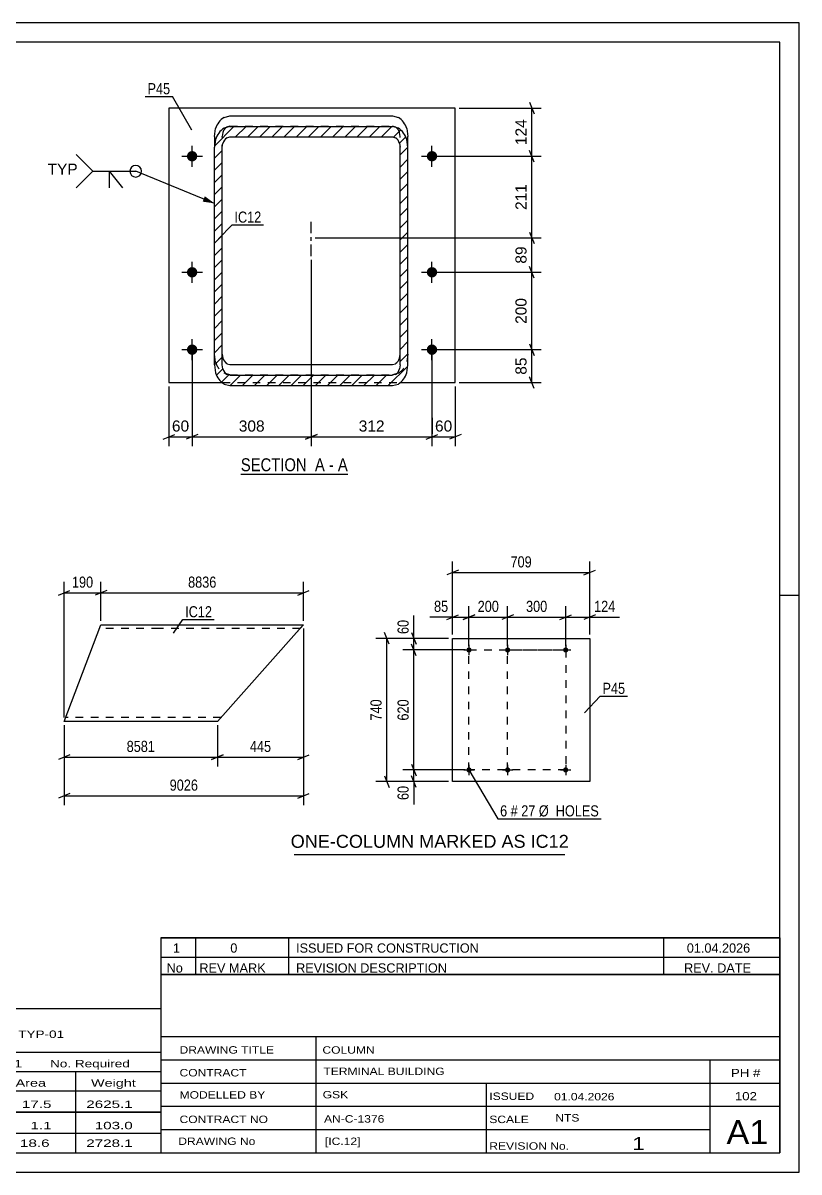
# Model space of a CAD drawing. Header units: millimetres. Extents: x 0 to 420, y 0 to 297.
# Drawn here: x 219.4 to 420, y 0 to 297 of the extents above; entities that cross this region are included whole.
import ezdxf

# ---------------------------------------------------------------- set-up
doc = ezdxf.new("R2010")
doc.units = ezdxf.units.MM
doc.linetypes.add('DXK_LINE_DOT2', pattern=[3.9198, 1.9599, -1.9599])
doc.linetypes.add('DXK_LINE_DOT3', pattern=[5.9187, 2.979, -0.9799, 0.9799, -0.9799])
doc.styles.add('Arial', font='ARIAL.TTF', dxfattribs={"height": 0.2})
doc.styles.add('Arial Narrow', font='ARIALN.TTF', dxfattribs={"height": 0.2})

# ---------------------------------------------------------------- blocks, each defined once
blk = doc.blocks.new('Unknown-762328305-1128')
at = {"color": 5, "linetype": 'Continuous'}
for p, q in [((420, 297), (0, 297)), ((420, 0), (420, 297)), ((415, 292), (5, 292)), ((415, 5), (415, 292)), ((420, 149), (415, 149)), ((5, 5), (415, 5)), ((0, 0), (420, 0))]:
    blk.add_line(p, q, dxfattribs=at)
blk = doc.blocks.new('Unknown-762328305-17 - 3203')
at = {"color": 6, "linetype": 'Continuous'}
blk.add_line((275.72, 180.39), (303.36, 180.39), dxfattribs=at)
at = {"color": 0, "linetype": 'Continuous'}
blk.add_wipeout([(293.82, 181.14), (293.82, 184.64), (275.72, 184.64), (275.72, 181.14)], dxfattribs=at)
at = {"color": 7, "linetype": 'Continuous', "style": 'Arial Narrow'}
blk.add_text('SECTION ', height=3.34, dxfattribs=at).set_placement((275.72, 181.14))
at = {"color": 0, "linetype": 'Continuous'}
blk.add_wipeout([(297.43, 181.14), (297.43, 184.64), (294.87, 184.64), (294.87, 181.14)], dxfattribs=at)
blk.add_wipeout([(299.76, 181.14), (299.76, 184.64), (298.48, 184.64), (298.48, 181.14)], dxfattribs=at)
at = {"color": 7, "linetype": 'Continuous', "style": 'Arial Narrow'}
blk.add_text('A', height=3.34, dxfattribs=at).set_placement((294.87, 181.14))
at = {"color": 0, "linetype": 'Continuous'}
blk.add_wipeout([(303.36, 181.14), (303.36, 184.64), (300.81, 184.64), (300.81, 181.14)], dxfattribs=at)
at = {"color": 7, "linetype": 'Continuous', "style": 'Arial Narrow'}
for s, p in [('A', (300.81, 181.14)), ('-', (298.48, 181.14))]:
    blk.add_text(s, height=3.34, dxfattribs=at).set_placement(p)
blk = doc.blocks.new('Part-762328305-3672 - 3671')
at = {"color": 2, "linetype": 'Continuous'}
for p, q in [((330.44, 100.93), (330.44, 137.93)), ((330.44, 137.93), (365.91, 137.93)), ((365.91, 137.93), (365.91, 100.93)), ((365.91, 100.93), (330.44, 100.93))]:
    blk.add_line(p, q, dxfattribs=at)
blk = doc.blocks.new('Bolt-762328305-3673 - 3671')
at = {"linetype": 'Continuous'}
for points in [[(334.69, 135.61, -1), (334.69, 134.26, -1)], [(344.69, 135.61, -1), (344.69, 134.26, -1)], [(359.69, 135.61, -1), (359.69, 134.26, -1)]]:
    blk.add_hatch(color=1, dxfattribs=at).paths.add_polyline_path(points)
at = {"color": 1, "linetype": 'Continuous'}
for p, q in [((333.34, 134.93), (336.04, 134.93)), ((334.69, 136.28), (334.69, 133.58)), ((343.34, 134.93), (346.04, 134.93)), ((344.69, 136.28), (344.69, 133.58)), ((358.34, 134.93), (361.04, 134.93)), ((359.69, 136.28), (359.69, 133.58))]:
    blk.add_line(p, q, dxfattribs=at)
blk = doc.blocks.new('Bolt-762328305-3674 - 3671')
at = {"linetype": 'Continuous'}
for points in [[(334.69, 104.61, -1), (334.69, 103.26, -1)], [(344.69, 104.61, -1), (344.69, 103.26, -1)], [(359.69, 104.61, -1), (359.69, 103.26, -1)]]:
    blk.add_hatch(color=1, dxfattribs=at).paths.add_polyline_path(points)
at = {"color": 1, "linetype": 'Continuous'}
for p, q in [((334.69, 105.28), (334.69, 102.58)), ((344.69, 105.28), (344.69, 102.58)), ((359.69, 105.28), (359.69, 102.58)), ((333.34, 103.93), (336.04, 103.93)), ((343.34, 103.93), (346.04, 103.93)), ((358.34, 103.93), (361.04, 103.93))]:
    blk.add_line(p, q, dxfattribs=at)
blk = doc.blocks.new('Part-762328305-1737 - 1731')
at = {"color": 2, "linetype": 'Continuous'}
for p, q in [((230.06, 116.46), (239.57, 141.46)), ((239.57, 141.46), (254.57, 141.46)), ((254.67, 141.46), (291.92, 141.46)), ((290.14, 139.46), (291.92, 141.46)), ((290.14, 139.46), (269.67, 116.46)), ((254.57, 116.46), (230.06, 116.46)), ((269.67, 116.46), (254.67, 116.46))]:
    blk.add_line(p, q, dxfattribs=at)
at = {"color": 7, "linetype": 'DXK_LINE_DOT2'}
for p, q in [((254.57, 140.46), (239.19, 140.46)), ((291.03, 140.46), (254.67, 140.46)), ((291.79, 141.31), (290.14, 139.46)), ((254.57, 117.46), (230.44, 117.46)), ((270.56, 117.46), (254.67, 117.46))]:
    blk.add_line(p, q, dxfattribs=at)
blk = doc.blocks.new('Part-762328305-3205 - 3203')
at = {"linetype": 'Continuous'}
h = blk.add_hatch(dxfattribs=at)
h.set_pattern_fill('', scale=0.7, style=0, pattern_type=0)
h.set_pattern_definition([(45, (268.9088, 208.6294), (-1.571545, 1.571545), [])])
h.paths.add_polyline_path([(268.91, 264.86), (268.91, 208.63), (269.21, 206.58), (270.08, 204.84), (271.38, 203.68), (272.91, 203.27), (314.91, 203.27), (316.44, 203.68), (317.74, 204.84), (318.6, 206.58), (318.91, 208.63), (318.91, 264.86), (318.6, 266.91), (317.74, 268.64), (316.44, 269.8), (314.91, 270.21), (272.91, 270.21), (271.38, 269.8), (270.08, 268.64), (269.21, 266.91)])
h.paths.add_polyline_path([(271.49, 266.75), (272.14, 267.33), (272.91, 267.53), (314.91, 267.53), (315.67, 267.33), (316.32, 266.75), (316.76, 265.88), (316.91, 264.86), (316.91, 208.63), (316.76, 207.6), (316.32, 206.74), (315.67, 206.16), (314.91, 205.95), (272.91, 205.95), (272.14, 206.16), (271.49, 206.74), (271.06, 207.6), (270.91, 208.63), (270.91, 264.86), (271.06, 265.88)])
at = {"color": 2, "linetype": 'Continuous'}
for p, q in [((271.38, 272.59), (272.91, 273)), ((272.91, 273), (314.91, 273)), ((314.91, 273), (316.44, 272.59)), ((268.91, 267.64), (269.21, 269.69)), ((268.91, 267.64), (268.91, 264.86)), ((272.91, 270.21), (271.38, 269.8)), ((272.14, 267.33), (272.91, 267.53)), ((272.91, 270.21), (314.91, 270.21)), ((272.91, 267.53), (314.91, 267.53)), ((316.44, 269.8), (314.91, 270.21)), ((314.91, 267.53), (315.67, 267.33)), ((318.6, 269.69), (318.91, 267.64)), ((318.91, 264.86), (318.91, 267.64)), ((269.21, 266.91), (268.91, 264.86)), ((268.91, 208.63), (268.91, 264.86)), ((270.91, 264.86), (271.06, 265.88)), ((270.91, 208.63), (270.91, 264.86)), ((316.76, 265.88), (316.91, 264.86)), ((316.91, 208.63), (316.91, 264.86)), ((318.91, 264.86), (318.6, 266.91)), ((318.91, 208.63), (318.91, 264.86)), ((270.91, 211.41), (271.06, 210.39)), ((316.76, 210.39), (316.91, 211.41)), ((268.91, 208.63), (269.21, 206.58)), ((271.06, 207.6), (270.91, 208.63)), ((272.14, 208.94), (272.91, 208.74)), ((272.91, 208.74), (314.91, 208.74)), ((314.91, 208.74), (315.67, 208.94)), ((316.91, 208.63), (316.76, 207.6)), ((318.6, 206.58), (318.91, 208.63)), ((272.91, 205.95), (272.14, 206.16)), ((272.91, 205.95), (314.91, 205.95)), ((315.67, 206.16), (314.91, 205.95)), ((271.38, 203.68), (272.91, 203.27)), ((272.91, 203.27), (314.91, 203.27)), ((314.91, 203.27), (316.44, 203.68))]:
    blk.add_line(p, q, dxfattribs=at)
at = {"color": 7, "linetype": 'DXK_LINE_DOT2'}
for p, q in [((272.91, 270.32), (272.14, 270.11)), ((272.91, 270.32), (314.91, 270.32)), ((315.67, 270.11), (314.91, 270.32)), ((271.06, 268.67), (270.91, 267.64)), ((270.91, 208.63), (270.91, 267.64)), ((316.91, 267.64), (316.76, 268.67)), ((316.91, 208.63), (316.91, 267.64)), ((268.91, 208.63), (268.91, 264.86)), ((318.91, 208.63), (318.91, 264.86)), ((269.21, 209.36), (268.91, 211.41)), ((318.91, 211.41), (318.6, 209.36)), ((272.91, 206.06), (271.38, 206.47)), ((272.91, 206.06), (314.91, 206.06)), ((316.44, 206.47), (314.91, 206.06))]:
    blk.add_line(p, q, dxfattribs=at)
at = {"color": 7, "linetype": 'DXK_LINE_DOT3'}
blk.add_line((293.91, 236.74), (293.91, 246.18), dxfattribs=at)
at = {"color": 2, "linetype": 'Continuous'}
for centre, radius, start, end in [((273.94, 268.41), 4.9, 121.5791, 164.9041), ((313.87, 268.41), 4.9, 15.0959, 58.4209), ((273.94, 265.63), 4.9, 121.5791, 164.9041), ((273.43, 265.24), 2.45, 121.5791, 164.9041), ((314.39, 265.24), 2.45, 15.0959, 58.4209), ((313.87, 265.63), 4.9, 15.0959, 58.4209), ((273.43, 211.03), 2.45, 195.0959, 238.4209), ((314.39, 211.03), 2.45, 301.5791, 344.9041), ((273.94, 207.86), 4.9, 195.0959, 238.4209), ((273.43, 208.24), 2.45, 195.0959, 238.4209), ((314.39, 208.24), 2.45, 301.5791, 344.9041), ((313.87, 207.86), 4.9, 301.5791, 344.9041)]:
    blk.add_arc(centre, radius, start, end, dxfattribs=at)
at = {"color": 7, "linetype": 'DXK_LINE_DOT2'}
for centre, radius, start, end in [((273.43, 268.03), 2.45, 121.5791, 164.9041), ((314.39, 268.03), 2.45, 15.0959, 58.4209), ((273.94, 210.64), 4.9, 195.0959, 238.4209), ((313.87, 210.64), 4.9, 301.5791, 344.9041)]:
    blk.add_arc(centre, radius, start, end, dxfattribs=at)
blk = doc.blocks.new('Part-762328305-3204 - 3203')
at = {"color": 2, "linetype": 'Continuous'}
for p, q in [((331.13, 275), (257.13, 275)), ((257.13, 275), (257.13, 204.06)), ((331.13, 204.06), (331.13, 275)), ((257.13, 204.06), (270.96, 204.06)), ((316.86, 204.06), (331.13, 204.06))]:
    blk.add_line(p, q, dxfattribs=at)
at = {"color": 7, "linetype": 'DXK_LINE_DOT2'}
blk.add_line((270.96, 204.06), (316.86, 204.06), dxfattribs=at)
blk = doc.blocks.new('Bolt-762328305-3206 - 3203')
at = {"linetype": 'Continuous'}
for points in [[(261.78, 262.56, -1), (264.48, 262.56, -1)], [(261.78, 232.56, -1), (264.48, 232.56, -1)], [(261.78, 212.56, -1), (264.48, 212.56, -1)]]:
    blk.add_hatch(color=1, dxfattribs=at).paths.add_polyline_path(points)
at = {"color": 1, "linetype": 'Continuous'}
for p, q in [((263.13, 259.86), (263.13, 265.26)), ((260.43, 262.56), (265.83, 262.56)), ((263.13, 229.86), (263.13, 235.26)), ((260.43, 232.56), (265.83, 232.56)), ((263.13, 209.86), (263.13, 215.26)), ((260.43, 212.56), (265.83, 212.56))]:
    blk.add_line(p, q, dxfattribs=at)
blk = doc.blocks.new('Bolt-762328305-3207 - 3203')
at = {"linetype": 'Continuous'}
for points in [[(323.78, 262.56, -1), (326.48, 262.56, -1)], [(323.78, 232.56, -1), (326.48, 232.56, -1)], [(323.78, 212.56, -1), (326.48, 212.56, -1)]]:
    blk.add_hatch(color=1, dxfattribs=at).paths.add_polyline_path(points)
at = {"color": 1, "linetype": 'Continuous'}
for p, q in [((325.13, 259.86), (325.13, 265.26)), ((322.43, 262.56), (327.83, 262.56)), ((325.13, 229.86), (325.13, 235.26)), ((322.43, 232.56), (327.83, 232.56)), ((325.13, 209.86), (325.13, 215.26)), ((322.43, 212.56), (327.83, 212.56))]:
    blk.add_line(p, q, dxfattribs=at)
blk = doc.blocks.new('Rectangle-762328305-3939 - 3671')
at = {"color": 1, "linetype": 'DXK_LINE_DOT2'}
blk.add_lwpolyline([(334.69, 134.93), (359.69, 134.93), (359.69, 103.93), (334.69, 103.93), (334.69, 134.93)], close=True, dxfattribs=at)
blk = doc.blocks.new('Rectangle-762328305-3958 - 3671')
at = {"color": 1, "linetype": 'DXK_LINE_DOT2'}
blk.add_lwpolyline([(344.69, 134.93), (359.69, 134.93), (359.69, 103.93), (344.69, 103.93), (344.69, 134.93)], close=True, dxfattribs=at)
blk = doc.blocks.new('StraightDimension-762328305-3678 - 3671')
at = {"color": 7, "linetype": 'Continuous'}
for p, q in [((329.44, 137.93), (317.59, 137.93)), ((319.84, 139.43), (321.04, 136.43)), ((320.44, 134.93), (320.44, 137.93)), ((333.69, 134.93), (317.59, 134.93)), ((321.04, 133.43), (319.84, 136.43))]:
    blk.add_line(p, q, dxfattribs=at)
at = {"color": 0}
blk.add_wipeout([(319.69, 143.31), (315.49, 143.31), (315.49, 138.46), (319.69, 138.46)], dxfattribs=at)
at = {"color": 7, "linetype": 'Continuous'}
blk.add_line((320.44, 137.93), (320.44, 143.84), dxfattribs=at)
blk.add_line((320.44, 137.93), (320.44, 143.84), dxfattribs=at)
at = {"color": 3, "style": 'Arial Narrow'}
blk.add_text('60', height=2.863, rotation=90.0002, dxfattribs=at).set_placement((319.09, 139.06))
blk = doc.blocks.new('StraightDimension-762328305-3679 - 3671')
at = {"color": 7, "linetype": 'Continuous'}
for p, q in [((333.69, 134.93), (317.59, 134.93)), ((321.04, 133.43), (319.84, 136.43)), ((320.44, 103.93), (320.44, 134.93)), ((319.84, 105.43), (321.04, 102.43)), ((333.69, 103.93), (317.59, 103.93))]:
    blk.add_line(p, q, dxfattribs=at)
at = {"color": 0}
blk.add_wipeout([(319.69, 122.77), (315.49, 122.77), (315.49, 116.09), (319.69, 116.09)], dxfattribs=at)
at = {"color": 3, "style": 'Arial Narrow'}
blk.add_text('620', height=2.863, rotation=90.0002, dxfattribs=at).set_placement((319.09, 116.69))
blk = doc.blocks.new('StraightDimension-762328305-3680 - 3671')
at = {"color": 7, "linetype": 'Continuous'}
for p, q in [((319.84, 105.43), (321.04, 102.43)), ((333.69, 103.93), (317.59, 103.93)), ((321.04, 99.43), (319.84, 102.43)), ((320.44, 100.93), (320.44, 103.93)), ((329.44, 100.93), (317.59, 100.93))]:
    blk.add_line(p, q, dxfattribs=at)
at = {"color": 0}
blk.add_wipeout([(319.69, 100.41), (315.49, 100.41), (315.49, 95.55), (319.69, 95.55)], dxfattribs=at)
at = {"color": 7, "linetype": 'Continuous'}
blk.add_line((320.44, 100.93), (320.44, 95.02), dxfattribs=at)
blk.add_line((320.44, 100.93), (320.44, 95.02), dxfattribs=at)
at = {"color": 3, "style": 'Arial Narrow'}
blk.add_text('60', height=2.863, rotation=90.0002, dxfattribs=at).set_placement((319.09, 96.15))
blk = doc.blocks.new('StraightDimension-762328305-3690 - 3671')
at = {"color": 7, "linetype": 'Continuous'}
for p, q in [((329.44, 137.93), (310.59, 137.93)), ((314.04, 136.43), (312.84, 139.43)), ((313.44, 100.93), (313.44, 137.93)), ((312.84, 102.43), (314.04, 99.43)), ((329.44, 100.93), (310.59, 100.93))]:
    blk.add_line(p, q, dxfattribs=at)
at = {"color": 0}
blk.add_wipeout([(312.69, 122.77), (308.49, 122.77), (308.49, 116.09), (312.69, 116.09)], dxfattribs=at)
at = {"color": 3, "style": 'Arial Narrow'}
blk.add_text('740', height=2.863, rotation=90.0002, dxfattribs=at).set_placement((312.09, 116.69))
blk = doc.blocks.new('StraightDimension-762328305-3716 - 3671')
at = {"color": 7, "linetype": 'Continuous'}
for p, q in [((330.44, 138.93), (330.44, 157.78)), ((365.91, 138.93), (365.91, 157.78)), ((331.94, 155.53), (328.94, 154.33)), ((330.44, 154.93), (365.91, 154.93)), ((364.41, 154.33), (367.41, 155.53))]:
    blk.add_line(p, q, dxfattribs=at)
at = {"color": 0}
blk.add_wipeout([(351.51, 155.68), (351.51, 159.88), (344.83, 159.88), (344.83, 155.68)], dxfattribs=at)
at = {"color": 3, "style": 'Arial Narrow'}
blk.add_text('709', height=2.863, dxfattribs=at).set_placement((345.43, 156.28))
blk = doc.blocks.new('StraightDimension-762328305-3909 - 3671')
at = {"color": 7, "linetype": 'Continuous'}
for p, q in [((359.69, 135.93), (359.69, 146.28)), ((365.91, 138.93), (365.91, 146.28)), ((358.19, 142.83), (361.19, 144.03)), ((359.69, 143.43), (365.91, 143.43)), ((367.41, 144.03), (364.41, 142.83))]:
    blk.add_line(p, q, dxfattribs=at)
at = {"color": 0}
blk.add_wipeout([(373.11, 144.18), (373.11, 148.38), (366.43, 148.38), (366.43, 144.18)], dxfattribs=at)
at = {"color": 7, "linetype": 'Continuous'}
blk.add_line((365.91, 143.43), (373.64, 143.43), dxfattribs=at)
blk.add_line((365.91, 143.43), (373.64, 143.43), dxfattribs=at)
at = {"color": 3, "style": 'Arial Narrow'}
blk.add_text('124', height=2.863, dxfattribs=at).set_placement((367.03, 144.78))
blk = doc.blocks.new('StraightDimension-762328305-3910 - 3671')
at = {"color": 7, "linetype": 'Continuous'}
for p, q in [((344.69, 135.93), (344.69, 146.28)), ((359.69, 135.93), (359.69, 146.28)), ((346.19, 144.03), (343.19, 142.83)), ((344.69, 143.43), (359.69, 143.43)), ((358.19, 142.83), (361.19, 144.03))]:
    blk.add_line(p, q, dxfattribs=at)
at = {"color": 0}
blk.add_wipeout([(355.53, 144.18), (355.53, 148.38), (348.84, 148.38), (348.84, 144.18)], dxfattribs=at)
at = {"color": 3, "style": 'Arial Narrow'}
blk.add_text('300', height=2.863, dxfattribs=at).set_placement((349.44, 144.78))
blk = doc.blocks.new('StraightDimension-762328305-3911 - 3671')
at = {"color": 7, "linetype": 'Continuous'}
for p, q in [((334.69, 135.93), (334.69, 146.28)), ((344.69, 135.93), (344.69, 146.28)), ((333.19, 142.83), (336.19, 144.03)), ((334.69, 143.43), (344.69, 143.43)), ((346.19, 144.03), (343.19, 142.83))]:
    blk.add_line(p, q, dxfattribs=at)
at = {"color": 0}
blk.add_wipeout([(343.03, 144.18), (343.03, 148.38), (336.34, 148.38), (336.34, 144.18)], dxfattribs=at)
at = {"color": 3, "style": 'Arial Narrow'}
blk.add_text('200', height=2.863, dxfattribs=at).set_placement((336.94, 144.78))
blk = doc.blocks.new('StraightDimension-762328305-3912 - 3671')
at = {"color": 7, "linetype": 'Continuous'}
for p, q in [((330.44, 138.93), (330.44, 146.28)), ((334.69, 135.93), (334.69, 146.28)), ((328.94, 142.83), (331.94, 144.03)), ((330.44, 143.43), (334.69, 143.43)), ((336.19, 144.03), (333.19, 142.83))]:
    blk.add_line(p, q, dxfattribs=at)
at = {"color": 0}
blk.add_wipeout([(329.91, 144.18), (329.91, 148.38), (325.06, 148.38), (325.06, 144.18)], dxfattribs=at)
at = {"color": 7, "linetype": 'Continuous'}
blk.add_line((330.44, 143.43), (324.53, 143.43), dxfattribs=at)
blk.add_line((330.44, 143.43), (324.53, 143.43), dxfattribs=at)
at = {"color": 3, "style": 'Arial Narrow'}
blk.add_text('85', height=2.863, dxfattribs=at).set_placement((325.66, 144.78))
blk = doc.blocks.new('StraightDimension-762328305-1764 - 1731')
at = {"color": 7, "linetype": 'Continuous'}
for p, q in [((239.57, 142.46), (239.57, 152.54)), ((291.92, 142.46), (291.92, 152.54)), ((241.07, 150.29), (238.07, 149.09)), ((239.57, 149.69), (291.92, 149.69)), ((290.42, 149.09), (293.42, 150.29))]:
    blk.add_line(p, q, dxfattribs=at)
at = {"color": 0}
blk.add_wipeout([(270, 150.44), (270, 154.64), (261.49, 154.64), (261.49, 150.44)], dxfattribs=at)
at = {"color": 3, "style": 'Arial Narrow'}
blk.add_text('8836', height=2.863, dxfattribs=at).set_placement((262.09, 151.04))
blk = doc.blocks.new('StraightDimension-762328305-1740 - 1731')
at = {"color": 7, "linetype": 'Continuous'}
for p, q in [((291.92, 140.46), (291.92, 94.82)), ((230.06, 115.46), (230.06, 94.82)), ((231.56, 97.82), (228.56, 96.62)), ((230.06, 97.22), (291.92, 97.22)), ((290.42, 96.62), (293.42, 97.82))]:
    blk.add_line(p, q, dxfattribs=at)
at = {"color": 0}
blk.add_wipeout([(265.25, 97.97), (265.25, 102.17), (256.73, 102.17), (256.73, 97.97)], dxfattribs=at)
at = {"color": 3, "style": 'Arial Narrow'}
blk.add_text('9026', height=2.863, dxfattribs=at).set_placement((257.33, 98.57))
blk = doc.blocks.new('StraightDimension-762328305-1751 - 1731')
at = {"color": 7, "linetype": 'Continuous'}
for p, q in [((230.06, 117.46), (230.06, 152.54)), ((239.57, 142.46), (239.57, 152.54)), ((228.56, 149.09), (231.56, 150.29)), ((230.06, 149.69), (239.57, 149.69)), ((241.07, 150.29), (238.07, 149.09))]:
    blk.add_line(p, q, dxfattribs=at)
at = {"color": 0}
blk.add_wipeout([(238.16, 150.44), (238.16, 154.64), (231.47, 154.64), (231.47, 150.44)], dxfattribs=at)
at = {"color": 3, "style": 'Arial Narrow'}
blk.add_text('190', height=2.863, dxfattribs=at).set_placement((232.07, 151.04))
blk = doc.blocks.new('StraightDimension-762328305-1793 - 1731')
at = {"color": 7, "linetype": 'Continuous'}
for p, q in [((291.92, 140.46), (291.92, 104.83)), ((269.67, 115.46), (269.67, 104.83)), ((271.17, 107.83), (268.17, 106.63)), ((269.67, 107.23), (291.92, 107.23)), ((290.42, 106.63), (293.42, 107.83))]:
    blk.add_line(p, q, dxfattribs=at)
at = {"color": 0}
blk.add_wipeout([(284.14, 107.98), (284.14, 112.18), (277.46, 112.18), (277.46, 107.98)], dxfattribs=at)
at = {"color": 3, "style": 'Arial Narrow'}
blk.add_text('445', height=2.863, dxfattribs=at).set_placement((278.06, 108.58))
blk = doc.blocks.new('StraightDimension-762328305-1778 - 1731')
at = {"color": 7, "linetype": 'Continuous'}
for p, q in [((230.06, 115.46), (230.06, 104.83)), ((269.67, 115.46), (269.67, 104.83)), ((231.56, 107.83), (228.56, 106.63)), ((230.06, 107.23), (269.67, 107.23)), ((268.17, 106.63), (271.17, 107.83))]:
    blk.add_line(p, q, dxfattribs=at)
at = {"color": 0}
blk.add_wipeout([(254.12, 107.98), (254.12, 112.18), (245.61, 112.18), (245.61, 107.98)], dxfattribs=at)
at = {"color": 3, "style": 'Arial Narrow'}
blk.add_text('8581', height=2.863, dxfattribs=at).set_placement((246.21, 108.58))
blk = doc.blocks.new('StraightDimension-762328305-3341 - 3203')
at = {"color": 7, "linetype": 'Continuous'}
for p, q in [((350.32, 214.06), (351.52, 211.06)), ((326.13, 212.56), (353.32, 212.56)), ((350.92, 204.06), (350.92, 212.56)), ((351.52, 202.56), (350.32, 205.56)), ((332.13, 204.06), (353.32, 204.06))]:
    blk.add_line(p, q, dxfattribs=at)
at = {"color": 0}
blk.add_wipeout([(350.17, 211.13), (345.97, 211.13), (345.97, 205.48), (350.17, 205.48)], dxfattribs=at)
at = {"color": 3, "style": 'Arial'}
blk.add_text('85', height=2.865, rotation=90.0002, dxfattribs=at).set_placement((349.57, 206.08))
blk = doc.blocks.new('StraightDimension-762328305-3415 - 3203')
at = {"color": 7, "linetype": 'Continuous'}
for p, q in [((263.13, 211.56), (263.13, 187.64)), ((257.13, 203.06), (257.13, 187.64)), ((255.63, 189.44), (258.63, 190.64)), ((264.63, 190.64), (261.63, 189.44)), ((257.13, 190.04), (263.13, 190.04))]:
    blk.add_line(p, q, dxfattribs=at)
at = {"color": 0}
blk.add_wipeout([(262.96, 190.79), (262.96, 194.99), (257.31, 194.99), (257.31, 190.79)], dxfattribs=at)
at = {"color": 3, "style": 'Arial'}
blk.add_text('60', height=2.865, dxfattribs=at).set_placement((257.91, 191.39))
blk = doc.blocks.new('StraightDimension-762328305-3337 - 3203')
at = {"color": 7, "linetype": 'Continuous'}
for p, q in [((350.32, 276.5), (351.52, 273.5)), ((332.13, 275), (353.32, 275)), ((350.92, 262.56), (350.92, 275)), ((326.13, 262.56), (353.32, 262.56)), ((351.52, 261.06), (350.32, 264.06))]:
    blk.add_line(p, q, dxfattribs=at)
at = {"color": 0}
blk.add_wipeout([(350.17, 272.71), (345.97, 272.71), (345.97, 264.84), (350.17, 264.84)], dxfattribs=at)
at = {"color": 3, "style": 'Arial'}
blk.add_text('124', height=2.865, rotation=90.0002, dxfattribs=at).set_placement((349.57, 265.44))
blk = doc.blocks.new('StraightDimension-762328305-3338 - 3203')
at = {"color": 7, "linetype": 'Continuous'}
for p, q in [((326.13, 262.56), (353.32, 262.56)), ((351.52, 261.06), (350.32, 264.06)), ((350.92, 241.46), (350.92, 262.56)), ((294.91, 241.46), (353.32, 241.46)), ((350.32, 242.96), (351.52, 239.96))]:
    blk.add_line(p, q, dxfattribs=at)
at = {"color": 0}
blk.add_wipeout([(350.17, 255.94), (345.97, 255.94), (345.97, 248.07), (350.17, 248.07)], dxfattribs=at)
at = {"color": 3, "style": 'Arial'}
blk.add_text('211', height=2.865, rotation=90.0002, dxfattribs=at).set_placement((349.57, 248.67))
blk = doc.blocks.new('StraightDimension-762328305-3339 - 3203')
at = {"color": 7, "linetype": 'Continuous'}
for p, q in [((294.91, 241.46), (353.32, 241.46)), ((350.32, 242.96), (351.52, 239.96)), ((350.92, 232.56), (350.92, 241.46)), ((326.13, 232.56), (353.32, 232.56)), ((351.52, 231.06), (350.32, 234.06))]:
    blk.add_line(p, q, dxfattribs=at)
at = {"color": 0}
blk.add_wipeout([(350.17, 239.83), (345.97, 239.83), (345.97, 234.19), (350.17, 234.19)], dxfattribs=at)
at = {"color": 3, "style": 'Arial'}
blk.add_text('89', height=2.865, rotation=90.0002, dxfattribs=at).set_placement((349.57, 234.79))
blk = doc.blocks.new('StraightDimension-762328305-3340 - 3203')
at = {"color": 7, "linetype": 'Continuous'}
for p, q in [((326.13, 232.56), (353.32, 232.56)), ((351.52, 231.06), (350.32, 234.06)), ((350.92, 212.56), (350.92, 232.56)), ((350.32, 214.06), (351.52, 211.06)), ((326.13, 212.56), (353.32, 212.56))]:
    blk.add_line(p, q, dxfattribs=at)
at = {"color": 0}
blk.add_wipeout([(350.17, 226.49), (345.97, 226.49), (345.97, 218.62), (350.17, 218.62)], dxfattribs=at)
at = {"color": 3, "style": 'Arial'}
blk.add_text('200', height=2.865, rotation=90.0002, dxfattribs=at).set_placement((349.57, 219.22))
blk = doc.blocks.new('StraightDimension-762328305-3412 - 3203')
at = {"color": 7, "linetype": 'Continuous'}
for p, q in [((325.13, 211.56), (325.13, 187.64)), ((331.13, 203.06), (331.13, 187.64)), ((323.63, 189.44), (326.63, 190.64)), ((332.63, 190.64), (329.63, 189.44)), ((325.13, 190.04), (331.13, 190.04))]:
    blk.add_line(p, q, dxfattribs=at)
at = {"color": 0}
blk.add_wipeout([(330.96, 190.79), (330.96, 194.99), (325.31, 194.99), (325.31, 190.79)], dxfattribs=at)
at = {"color": 3, "style": 'Arial'}
blk.add_text('60', height=2.865, dxfattribs=at).set_placement((325.91, 191.39))
blk = doc.blocks.new('StraightDimension-762328305-3413 - 3203')
at = {"color": 7, "linetype": 'Continuous'}
for p, q in [((293.91, 235.74), (293.91, 187.64)), ((325.13, 211.56), (325.13, 187.64)), ((295.41, 190.64), (292.41, 189.44)), ((323.63, 189.44), (326.63, 190.64)), ((293.91, 190.04), (325.13, 190.04))]:
    blk.add_line(p, q, dxfattribs=at)
at = {"color": 0}
blk.add_wipeout([(313.46, 190.79), (313.46, 194.99), (305.59, 194.99), (305.59, 190.79)], dxfattribs=at)
at = {"color": 3, "style": 'Arial'}
blk.add_text('312', height=2.865, dxfattribs=at).set_placement((306.19, 191.39))
blk = doc.blocks.new('StraightDimension-762328305-3414 - 3203')
at = {"color": 7, "linetype": 'Continuous'}
for p, q in [((293.91, 235.74), (293.91, 187.64)), ((263.13, 211.56), (263.13, 187.64)), ((264.63, 190.64), (261.63, 189.44)), ((292.41, 189.44), (295.41, 190.64)), ((263.13, 190.04), (293.91, 190.04))]:
    blk.add_line(p, q, dxfattribs=at)
at = {"color": 0}
blk.add_wipeout([(282.46, 190.79), (282.46, 194.99), (274.59, 194.99), (274.59, 190.79)], dxfattribs=at)
at = {"color": 3, "style": 'Arial'}
blk.add_text('308', height=2.865, dxfattribs=at).set_placement((275.19, 191.39))
blk = doc.blocks.new('Mark-762328305-3719 - 3671')
at = {"color": 0}
blk.add_wipeout([(375.04, 123.59), (375.04, 126.59), (369.2, 126.59), (369.2, 123.59)], dxfattribs=at)
blk.add_wipeout([(375.04, 123.59), (375.04, 126.59), (369.2, 126.59), (369.2, 123.59)], dxfattribs=at)
at = {"color": 30, "linetype": 'Continuous'}
for p, q in [((364.53, 118.66), (368.6, 122.99)), ((368.6, 122.99), (375.64, 122.99))]:
    blk.add_line(p, q, dxfattribs=at)
at = {"color": 3, "style": 'Arial Narrow'}
blk.add_text('P45', height=2.863, dxfattribs=at).set_placement((369.2, 123.59))
blk = doc.blocks.new('MarkSet-762328305-4215 - 3671')
at = {"color": 0}
blk.add_wipeout([(344.57, 91.92), (344.57, 94.92), (342.74, 94.92), (342.74, 91.92)], dxfattribs=at)
blk.add_wipeout([(344.57, 91.92), (344.57, 94.92), (342.74, 94.92), (342.74, 91.92)], dxfattribs=at)
at = {"color": 7, "linetype": 'Continuous'}
blk.add_line((334.69, 103.93), (342.14, 91.32), dxfattribs=at)
at = {"color": 0}
blk.add_wipeout([(347.3, 91.92), (347.3, 94.92), (345.47, 94.92), (345.47, 91.92)], dxfattribs=at)
blk.add_wipeout([(347.3, 91.92), (347.3, 94.92), (345.47, 94.92), (345.47, 91.92)], dxfattribs=at)
at = {"color": 3, "style": 'Arial Narrow'}
blk.add_text('6', height=2.86, dxfattribs=at).set_placement((342.74, 91.92))
at = {"color": 0}
blk.add_wipeout([(351.85, 91.92), (351.85, 94.92), (348.2, 94.92), (348.2, 91.92)], dxfattribs=at)
blk.add_wipeout([(351.85, 91.92), (351.85, 94.92), (348.2, 94.92), (348.2, 91.92)], dxfattribs=at)
at = {"color": 3, "style": 'Arial Narrow'}
blk.add_text('#', height=2.86, dxfattribs=at).set_placement((345.47, 91.92))
at = {"color": 0}
blk.add_wipeout([(368.28, 91.92), (368.28, 94.92), (352.75, 94.92), (352.75, 91.92)], dxfattribs=at)
blk.add_wipeout([(368.28, 91.92), (368.28, 94.92), (352.75, 94.92), (352.75, 91.92)], dxfattribs=at)
at = {"color": 7, "linetype": 'Continuous'}
blk.add_line((342.14, 91.32), (368.88, 91.32), dxfattribs=at)
at = {"color": 3, "style": 'Arial Narrow'}
for s, p in [('27', (348.2, 91.92)), ('Ø  HOLES', (352.75, 91.92))]:
    blk.add_text(s, height=2.863, dxfattribs=at).set_placement(p)
blk = doc.blocks.new('Unknown-762328305-4348')
at = {"color": 7, "linetype": 'Continuous'}
for p, q in [((255, 60.55), (415, 60.55)), ((415, 60.55), (255, 60.55)), ((255, 60.55), (255, 55.55)), ((264, 60.55), (264, 55.55)), ((288, 60.55), (288, 55.55)), ((385, 60.55), (385, 55.55)), ((415, 60.55), (415, 55.55)), ((255, 55.55), (415, 55.55)), ((255, 55.55), (255, 51.05)), ((255, 55.55), (415, 55.55)), ((264, 55.55), (264, 51.05)), ((288, 55.55), (288, 51.05)), ((385, 55.55), (385, 51.05)), ((415, 55.55), (415, 51.05)), ((415, 51.05), (255, 51.05))]:
    blk.add_line(p, q, dxfattribs=at)
at = {"color": 7, "linetype": 'Continuous', "style": 'Arial Narrow'}
for s, height, width, p in [('1', 2.39, 1.196471, (258.16, 56.7)), ('0', 2.39, 1.196471, (273, 56.7)), ('ISSUED FOR CONSTRUCTION', 2.3861, 1.196471, (290, 56.7)), ('01.04.2026', 2.386, 1.196471, (391, 56.7)), ('No', 2.386, 1.2, (256.54, 51.55)), ('REV MARK', 2.386, 1.2, (265, 51.55)), ('REVISION DESCRIPTION', 2.3861, 1.2, (290, 51.55)), ('REV. DATE', 2.386, 1.2, (390.28, 51.55))]:
    blk.add_text(s, height=height, dxfattribs=dict(at, width=width)).set_placement(p)
blk = doc.blocks.new('Unknown-762328305-4347')
at = {"color": 7, "linetype": 'Continuous'}
for p, q in [((255, 51.05), (255, 5)), ((255, 51.05), (415, 51.05)), ((415, 51), (415, 5)), ((255, 35), (415, 35)), ((295.14, 35), (295.14, 5)), ((255, 29), (415, 29)), ((397, 5.05), (397, 29.05)), ((255, 23), (415, 23)), ((339.14, 23), (339.14, 5)), ((255, 17), (415, 17)), ((255, 11), (397, 11)), ((255, 5), (415, 5))]:
    blk.add_line(p, q, dxfattribs=at)
at = {"color": 7, "style": 'Arial Narrow'}
for s, height, width, p in [('DRAWING TITLE', 1.9089, 1.425378, (259.88, 30.61)), ('COLUMN', 1.909, 1.425378, (296.81, 30.59)), ('TERMINAL BUILDING', 1.9089, 1.425378, (297.06, 25.07)), ('CONTRACT', 1.909, 1.425378, (259.88, 24.71)), ('MODELLED BY', 1.9089, 1.425378, (259.88, 18.98)), ('GSK', 1.909, 1.425378, (296.88, 19.04)), ('ISSUED', 1.909, 1.425378, (339.94, 18.64)), ('01.04.2026', 1.909, 1.425378, (356.69, 18.52)), ('CONTRACT NO', 1.9089, 1.425378, (259.88, 12.66)), ('AN-C-1376', 1.909, 1.425378, (297.23, 12.78)), ('SCALE', 1.909, 1.425378, (339.94, 12.65)), ('A1', 6.204, 1.25, (401.24, 7.2)), ('DRAWING No', 1.909, 1.425378, (259.56, 7)), ('[IC.12]', 1.909, 1.425378, (297.46, 6.99)), ('1', 3.34, 1.5, (376.91, 5.68)), ('REVISION No.', 1.9089, 1.425378, (339.94, 5.77))]:
    blk.add_text(s, height=height, dxfattribs=dict(at, width=width)).set_placement(p)
at = {"color": 7, "linetype": 'Continuous', "style": 'Arial Narrow'}
for s, height, width, p in [('PH #', 2.1, 1.42538, (402.4, 24.55)), ('102', 2.1, 1.42538, (403.41, 18.55)), ('NTS', 1.909, 1.425378, (357, 13.05))]:
    blk.add_text(s, height=height, dxfattribs=dict(at, width=width)).set_placement(p)
blk = doc.blocks.new('Unknown-762328305-4349')
at = {"color": 7, "linetype": 'Continuous'}
for p, q in [((95, 42.25), (255, 42.25)), ((95, 31), (95, 42.25)), ((255, 42.25), (255, 31)), ((95, 31), (255, 31)), ((95, 31), (95, 26)), ((255, 31), (255, 26)), ((95, 26), (255, 26)), ((95, 26), (95, 21)), ((119, 26), (119, 21)), ((154.5, 26), (154.5, 21)), ((180.5, 26), (180.5, 21)), ((193.5, 26), (193.5, 21)), ((211, 26), (211, 21)), ((233, 26), (233, 21)), ((255, 26), (255, 21)), ((95, 21), (255, 21)), ((95, 20.95), (95, 15.55)), ((95, 20.95), (255, 20.95)), ((119, 21), (119, 15.5)), ((154.5, 21), (154.5, 15.5)), ((180.5, 21), (180.5, 15.5)), ((193.5, 21), (193.5, 15.5)), ((211, 21), (211, 15.5)), ((233, 21), (233, 15.5)), ((255, 20.95), (255, 15.55)), ((95, 15.55), (255, 15.55)), ((95, 15.45), (95, 10.05)), ((95, 15.45), (255, 15.45)), ((119, 15.5), (119, 10)), ((154.5, 15.5), (154.5, 10)), ((180.5, 15.5), (180.5, 10)), ((193.5, 15.5), (193.5, 10)), ((211, 15.5), (211, 10)), ((233, 15.5), (233, 10)), ((255, 15.45), (255, 10.05)), ((95, 10.05), (255, 10.05)), ((95, 10), (255, 10)), ((95, 10), (95, 5)), ((211, 10), (211, 5)), ((233, 10), (233, 5)), ((255, 10), (255, 5)), ((95, 5), (255, 5))]:
    blk.add_line(p, q, dxfattribs=at)
at = {"color": 7, "style": 'Arial Narrow'}
for s, height, width, p in [('GENERAL NOTES & WELD DETAILS :', 2.8633, 1.4, (96.15, 34.56)), ('REFER TYP DRAWING TYP-01', 1.9089, 1.6, (179.7, 34.66)), ("MATERIAL LIST FOR ASSEMBLY MK'D", 1.9089, 1.6, (96.15, 27.06)), ('IC12', 1.909, 1.794707, (190.65, 26.97)), ('1', 1.91, 1.794707, (217.08, 27.06)), ('No. Required', 1.9089, 1.6, (226.41, 27.06)), ('Mark', 1.909, 1.7, (96.34, 22)), ('Profile', 1.909, 1.7, (129.41, 22)), ('Material', 1.909, 1.7, (159.54, 22.06)), ('No.', 1.909, 1.7, (184.5, 22.06)), ('Length', 1.909, 1.7, (195, 22.06)), ('Area', 1.909, 1.7, (217.5, 22.06)), ('Weight', 1.909, 1.7, (237, 22.06))]:
    blk.add_text(s, height=height, dxfattribs=dict(at, width=width)).set_placement(p)
at = {"color": 7, "linetype": 'Continuous', "style": 'Arial Narrow'}
for s, height, width, p in [('IC12', 1.909, 1.794707, (96.5, 16.56)), ('SHS500*20', 1.909, 1.794707, (121, 16.56)), ('E350', 1.909, 1.794707, (160.74, 16.56)), ('1', 1.91, 1.794707, (184.86, 16.56)), ('9026', 1.909, 1.794707, (197.58, 16.56)), ('17.5', 1.909, 1.794707, (219.13, 16.56)), ('2625.1', 1.909, 1.794707, (235.77, 16.56)), ('P45', 1.909, 1.794707, (96.5, 11.06)), ('PL25*709', 1.909, 1.794707, (121, 11.06)), ('E350', 1.909, 1.794707, (160.74, 11.06)), ('1', 1.91, 1.794707, (184.86, 11.06)), ('740', 1.909, 1.794707, (199.77, 11.06)), ('1.1', 1.909, 1.794707, (221.32, 11.06)), ('103.0', 1.909, 1.794707, (237.96, 11.06)), ('Total', 1.909, 1.7, (197.33, 6.5)), ('18.6', 1.909, 1.794707, (218.64, 6.5)), ('2728.1', 1.909, 1.794707, (235.77, 6.5))]:
    blk.add_text(s, height=height, dxfattribs=dict(at, width=width)).set_placement(p)
blk = doc.blocks.new('Unknown-762328305-4350')
at = {"color": 7, "linetype": 'Continuous'}
blk.add_line((289.5, 82.05), (359.5, 82.05), dxfattribs=at)
at = {"color": 7, "style": 'Arial'}
blk.add_text('ONE-COLUMN MARKED AS IC12', height=3.3428, dxfattribs=at).set_placement((288.61, 83.8))
blk = doc.blocks.new('Mark-762328305-1733 - 1731')
at = {"color": 0}
blk.add_wipeout([(268.27, 143.39), (268.27, 146.39), (261.33, 146.39), (261.33, 143.39)], dxfattribs=at)
blk.add_wipeout([(268.27, 143.39), (268.27, 146.39), (261.33, 146.39), (261.33, 143.39)], dxfattribs=at)
at = {"color": 30, "linetype": 'Continuous'}
for p, q in [((258.32, 139.32), (260.73, 142.79)), ((260.73, 142.79), (268.87, 142.79))]:
    blk.add_line(p, q, dxfattribs=at)
at = {"color": 3, "style": 'Arial Narrow'}
blk.add_text('IC12', height=2.863, dxfattribs=at).set_placement((261.33, 143.39))
blk = doc.blocks.new('Mark-762328305-3509 - 3203')
at = {"color": 0}
blk.add_wipeout([(281.01, 245.39), (281.01, 248.39), (274.07, 248.39), (274.07, 245.39)], dxfattribs=at)
blk.add_wipeout([(281.01, 245.39), (281.01, 248.39), (274.07, 248.39), (274.07, 245.39)], dxfattribs=at)
at = {"color": 30, "linetype": 'Continuous'}
for p, q in [((269.93, 241.25), (273.47, 244.79)), ((273.47, 244.79), (281.61, 244.79))]:
    blk.add_line(p, q, dxfattribs=at)
at = {"color": 3, "style": 'Arial Narrow'}
blk.add_text('IC12', height=2.863, dxfattribs=at).set_placement((274.07, 245.39))
blk = doc.blocks.new('Mark-762328305-3506 - 3203')
at = {"color": 0}
blk.add_wipeout([(257.45, 278.59), (257.45, 281.59), (251.6, 281.59), (251.6, 278.59)], dxfattribs=at)
blk.add_wipeout([(257.45, 278.59), (257.45, 281.59), (251.6, 281.59), (251.6, 278.59)], dxfattribs=at)
at = {"color": 30, "linetype": 'Continuous'}
for p in [(251, 277.99), (263.05, 269.33)]:
    blk.add_line(p, (258.05, 277.99), dxfattribs=at)
at = {"color": 3, "style": 'Arial Narrow'}
blk.add_text('P45', height=2.863, dxfattribs=at).set_placement((251.6, 278.59))
blk = doc.blocks.new('WeldMark-762328305-3514 - 3203')
at = {"linetype": 'Continuous'}
blk.add_hatch(color=30, dxfattribs=at).paths.add_polyline_path([(266.41, 252.21), (268.91, 250.38), (265.85, 250.82)])
at = {"color": 30, "linetype": 'Continuous'}
for p in [(237.44, 258.68), (268.91, 250.38)]:
    blk.add_line(p, (248.54, 258.68), dxfattribs=at)
at = {"color": 3, "linetype": 'Continuous'}
for q in [(245.15, 254.4), (241.72, 254.4)]:
    blk.add_line((241.72, 258.68), q, dxfattribs=at)
for start, end in [(90, 270), (270, 90)]:
    blk.add_arc((248.54, 258.68), 1.5, start, end, dxfattribs=at)
at = {"color": 0, "linetype": 'Continuous'}
blk.add_wipeout([(233.54, 257.78), (233.54, 260.78), (225.76, 260.78), (225.76, 257.78)], dxfattribs=at)
blk.add_wipeout([(233.54, 257.78), (233.54, 260.78), (225.76, 260.78), (225.76, 257.78)], dxfattribs=at)
at = {"color": 3, "linetype": 'Continuous'}
for q in [(233.15, 262.97), (233.15, 254.4)]:
    blk.add_line((237.44, 258.68), q, dxfattribs=at)
at = {"color": 3, "linetype": 'Continuous', "style": 'Arial'}
blk.add_text('TYP', height=2.865, dxfattribs=at).set_placement((225.76, 257.78))

msp = doc.modelspace()

# ---------------------------------------------------------------- block references
for name in ['Unknown-762328305-1128', 'Part-762328305-3204 - 3203', 'Part-762328305-3205 - 3203', 'Bolt-762328305-3206 - 3203', 'Bolt-762328305-3207 - 3203', 'Part-762328305-1737 - 1731', 'Part-762328305-3672 - 3671', 'Bolt-762328305-3673 - 3671', 'Rectangle-762328305-3939 - 3671', 'Rectangle-762328305-3958 - 3671', 'Bolt-762328305-3674 - 3671', 'Unknown-762328305-4350', 'Unknown-762328305-4348', 'Unknown-762328305-4347', 'Unknown-762328305-4349']:
    msp.add_blockref(name, (0, 0))

# ---------------------------------------------------------------- next in the draw order: block references
for name in ['Mark-762328305-3506 - 3203', 'StraightDimension-762328305-3337 - 3203', 'WeldMark-762328305-3514 - 3203', 'Mark-762328305-3509 - 3203', 'StraightDimension-762328305-3341 - 3203', 'StraightDimension-762328305-3415 - 3203', 'Unknown-762328305-17 - 3203', 'StraightDimension-762328305-1764 - 1731', 'StraightDimension-762328305-3678 - 3671', 'StraightDimension-762328305-1740 - 1731', 'Mark-762328305-3719 - 3671']:
    msp.add_blockref(name, (0, 0))

# ---------------------------------------------------------------- next in the draw order: block references
for name in ['StraightDimension-762328305-3338 - 3203', 'StraightDimension-762328305-1751 - 1731', 'StraightDimension-762328305-1793 - 1731', 'StraightDimension-762328305-3679 - 3671']:
    msp.add_blockref(name, (0, 0))

# ---------------------------------------------------------------- next in the draw order: block references
for name in ['StraightDimension-762328305-3339 - 3203', 'Mark-762328305-1733 - 1731', 'StraightDimension-762328305-1778 - 1731', 'StraightDimension-762328305-3680 - 3671']:
    msp.add_blockref(name, (0, 0))

# ---------------------------------------------------------------- next in the draw order: block references
for name in ['StraightDimension-762328305-3340 - 3203', 'StraightDimension-762328305-3690 - 3671', 'MarkSet-762328305-4215 - 3671']:
    msp.add_blockref(name, (0, 0))

# ---------------------------------------------------------------- next in the draw order: block references
for name in ['StraightDimension-762328305-3412 - 3203', 'StraightDimension-762328305-3716 - 3671']:
    msp.add_blockref(name, (0, 0))

# ---------------------------------------------------------------- next in the draw order: block references
for name in ['StraightDimension-762328305-3413 - 3203', 'StraightDimension-762328305-3909 - 3671']:
    msp.add_blockref(name, (0, 0))

# ---------------------------------------------------------------- next in the draw order: block references
for name in ['StraightDimension-762328305-3414 - 3203', 'StraightDimension-762328305-3910 - 3671']:
    msp.add_blockref(name, (0, 0))

# ---------------------------------------------------------------- next in the draw order: block references
msp.add_blockref('StraightDimension-762328305-3911 - 3671', (0, 0))

# ---------------------------------------------------------------- next in the draw order: block references
msp.add_blockref('StraightDimension-762328305-3912 - 3671', (0, 0))

doc.saveas('drawing.dxf')
